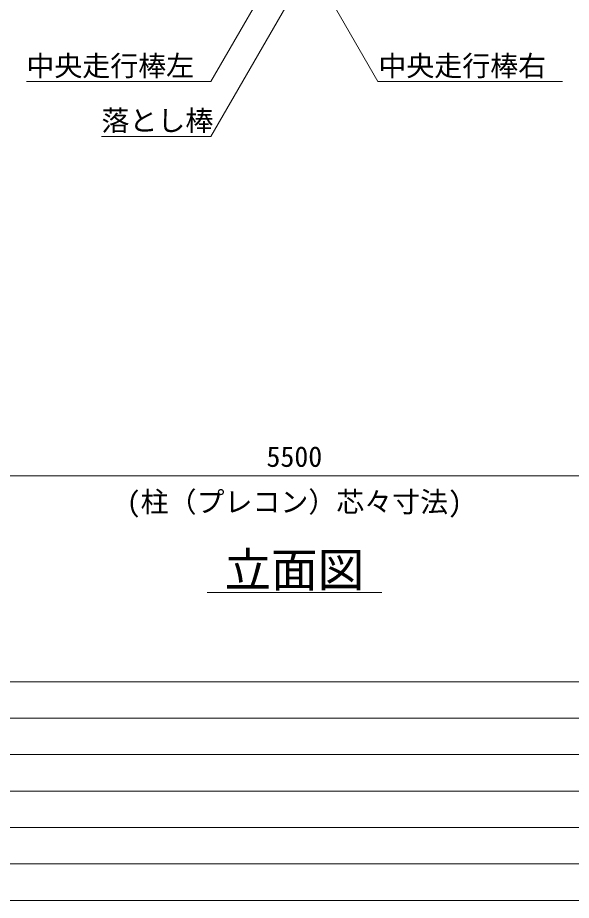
# Model space of a CAD drawing. Units: millimetres, scale not verified. Extents: x -10062 to 10062, y -16938 to 16938.
# Drawn here: x -4313 to -2412, y 3062 to 6092 of the extents above; entities that cross this region are included whole.
import ezdxf
from ezdxf.enums import TextEntityAlignment as Align

# ---------------------------------------------------------------- set-up
doc = ezdxf.new("R2010")
doc.units = ezdxf.units.MM
doc.header["$LTSCALE"] = 90
for name, color, linetype, lineweight in [('0-B_図面枠', 134, 'Continuous', 18), ('0-C_寸法', 134, 'Continuous', 18), ('1-B_文字', 134, 'Continuous', 18)]:
    doc.layers.add(name, color=color, linetype=linetype, lineweight=lineweight)
doc.styles.add('ＭＳ ゴシック', font='')
doc.styles.get('ＭＳ ゴシック').set_extended_font_data('MS Gothic')

msp = doc.modelspace()

# ---------------------------------------------------------------- linework, layer by layer
at = {"layer": '0-B_図面枠'}
for p, q in [((-10062.5, 3812.5), (10062.5, 3812.5)), ((-10062.5, 3687.5), (-2087.5, 3687.5)), ((-7637.5, 3562.5), (-2087.5, 3562.5)), ((-7637.5, 3437.5), (-2087.5, 3437.5)), ((-7637.5, 3312.5), (-2087.5, 3312.5)), ((-7637.5, 3187.5), (-2087.5, 3187.5))]:
    msp.add_line(p, q, dxfattribs=at)
msp.add_lwpolyline([(-10062.5, 16937.5), (10062.5, 16937.5), (10062.5, 3062.5), (-10062.5, 3062.5)], close=True, dxfattribs=at)
at = {"layer": '0-C_寸法'}
msp.add_line((-667.5, 4519.04), (-6057.5, 4519.04), dxfattribs=at)
at = {"layer": '1-B_文字'}
for p, q in [((-4282.79, 5871.92), (-3650.07, 5871.92)), ((-3075.16, 5871.92), (-2442.07, 5871.92)), ((-4024.98, 5683.86), (-3650.03, 5683.86)), ((-3662.5, 4119.04), (-3062.5, 4119.04))]:
    msp.add_line(p, q, dxfattribs=at)
for points in [[(-3392.55, 6316.92), (-3649.47, 5871.92), (-3649.83, 5871.92)], [(-3332.45, 6316.92), (-3075.53, 5871.92), (-3075.16, 5871.92)], [(-3392.55, 6128.86), (-3649.47, 5683.86), (-3649.83, 5683.86)]]:
    msp.add_lwpolyline(points, dxfattribs=at)

# ---------------------------------------------------------------- texts
at = {"layer": '0-C_寸法', "style": 'ＭＳ ゴシック'}
for s, p in [('5500', (-3458.5, 4528.94)), ('(柱（プレコン）芯々寸法)', (-3938.5, 4373.44))]:
    msp.add_text(s, height=70.38, dxfattribs=at).set_placement(p, align=Align.BOTTOM_LEFT)
at = {"layer": '1-B_文字', "style": 'ＭＳ ゴシック'}
for s, height, p in [('中央走行棒左', 70.38, (-4282.79, 5869.96)), ('中央走行棒右', 70.38, (-3074.17, 5869.96)), ('落とし棒', 70.38, (-4024.98, 5681.9)), ('立面図', 117.3, (-3602.5, 4103.04))]:
    msp.add_text(s, height=height, dxfattribs=at).set_placement(p, align=Align.BOTTOM_LEFT)

doc.saveas('drawing.dxf')
